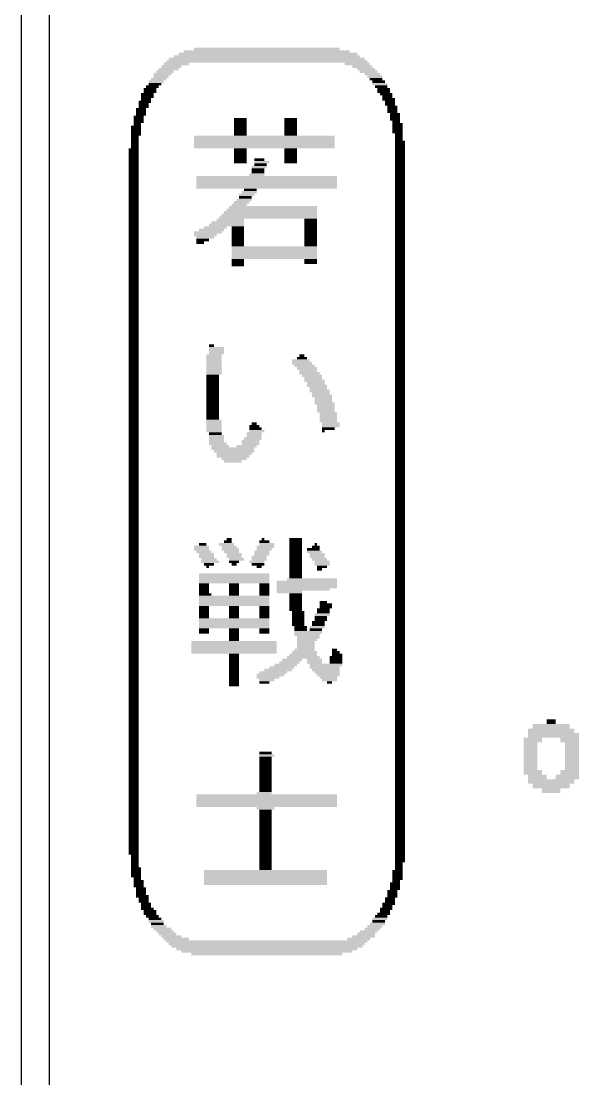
# Model space of a CAD drawing. Extents: x 0 to 67, y -11.6 to 82.9.
# Drawn here: x 0 to 6.76, y 44.19 to 57.02 of the extents above; entities that cross this region are included whole.
import ezdxf

# ---------------------------------------------------------------- set-up
doc = ezdxf.new("R2010")
doc.units = 0
for name, color, linetype in [('20', 30, 'CONTINUOUS'), ('21', 253, 'CONTINUOUS'), ('51', 253, 'CONTINUOUS')]:
    doc.layers.add(name, color=color, linetype=linetype)

# ---------------------------------------------------------------- blocks, each defined once
blk = doc.blocks.new('RECT')
blk.add_solid([(-0.5, -0.5), (0.5, -0.5), (-0.5, 0.5), (0.5, 0.5)])

msp = doc.modelspace()

# ---------------------------------------------------------------- linework, layer by layer
at = {"layer": '20'}
msp.add_line((0, 70), (0, 0), dxfattribs=at)
at = {"layer": '51'}
msp.add_line((0.34, 69.52), (0.34, 4.27), dxfattribs=at)

# ---------------------------------------------------------------- block references
at = {"layer": '21'}
for p, xscale, yscale in [((2.9785, 56.6803), 1.7678, 0.0305), ((2.9785, 56.5584), 2.3774, 0.0305), ((2.9785, 56.5889), 2.2555, 0.0305), ((2.9937, 56.6193), 2.1641, 0.0305), ((2.9785, 56.6498), 2.0117, 0.0305), ((1.7897, 56.4365), 0.2438, 0.0305), ((1.8202, 56.4669), 0.2438, 0.0305), ((1.8812, 56.4974), 0.3048, 0.0305), ((2.9785, 56.5279), 2.4384, 0.0305), ((4.0757, 56.4974), 0.3048, 0.0305), ((4.1367, 56.4669), 0.2438, 0.0305), ((4.1824, 56.4365), 0.2134, 0.0305), ((1.6373, 56.2841), 0.1829, 0.0305), ((1.6678, 56.3145), 0.1829, 0.0305), ((1.7135, 56.3755), 0.2134, 0.0305), ((1.6983, 56.345), 0.1829, 0.0305), ((1.744, 56.406), 0.2134, 0.0305), ((4.2129, 56.406), 0.2134, 0.0305), ((4.2586, 56.3755), 0.1829, 0.0305), ((4.2891, 56.345), 0.1829, 0.0305), ((4.3043, 56.3145), 0.1524, 0.0305), ((4.3348, 56.2841), 0.1524, 0.0305), ((1.5611, 56.1926), 0.1524, 0.0305), ((1.5611, 56.1621), 0.1524, 0.0305), ((1.5916, 56.2231), 0.1524, 0.0305), ((1.6221, 56.2536), 0.1524, 0.0305), ((4.3501, 56.2536), 0.1829, 0.0305), ((4.3653, 56.2231), 0.1524, 0.0305), ((4.3958, 56.1926), 0.1524, 0.0305), ((4.3958, 56.1621), 0.1524, 0.0305), ((1.5002, 56.0402), 0.1524, 0.0305), ((1.5307, 56.1317), 0.1524, 0.0305), ((1.5307, 56.1012), 0.1524, 0.0305), ((1.5154, 56.0707), 0.1219, 0.0305), ((4.4263, 56.1317), 0.1524, 0.0305), ((4.4415, 56.1012), 0.1219, 0.0305), ((4.4567, 56.0707), 0.1524, 0.0305), ((4.472, 56.0402), 0.1219, 0.0305), ((1.4545, 55.9488), 0.1219, 0.0305), ((1.4545, 55.9183), 0.1219, 0.0305), ((1.4849, 56.0097), 0.1219, 0.0305), ((1.4849, 55.9793), 0.1219, 0.0305), ((4.472, 56.0097), 0.1219, 0.0305), ((4.5025, 55.9793), 0.1219, 0.0305), ((4.5025, 55.9488), 0.1219, 0.0305), ((4.5025, 55.9183), 0.1219, 0.0305), ((1.424, 55.8573), 0.1219, 0.0305), ((1.424, 55.8269), 0.1219, 0.0305), ((1.424, 55.7964), 0.1219, 0.0305), ((1.4087, 55.7659), 0.0914, 0.0305), ((1.4545, 55.8878), 0.1219, 0.0305), ((2.6584, 55.8269), 0.1524, 0.0305), ((2.6584, 55.7964), 0.1524, 0.0305), ((2.6584, 55.7659), 0.1524, 0.0305), ((3.268, 55.8269), 0.1524, 0.0305), ((3.268, 55.7964), 0.1524, 0.0305), ((3.268, 55.7659), 0.1524, 0.0305), ((4.5329, 55.8878), 0.1219, 0.0305), ((4.5329, 55.8573), 0.1219, 0.0305), ((4.5329, 55.8269), 0.1219, 0.0305), ((4.5634, 55.7659), 0.1219, 0.0305), ((4.5482, 55.7964), 0.0914, 0.0305), ((1.3935, 55.7354), 0.1219, 0.0305), ((1.3935, 55.7049), 0.1219, 0.0305), ((1.3935, 55.6745), 0.1219, 0.0305), ((1.3935, 55.644), 0.1219, 0.0305), ((2.6584, 55.7354), 0.1524, 0.0305), ((2.6584, 55.7049), 0.1524, 0.0305), ((2.6584, 55.6745), 0.1524, 0.0305), ((2.6584, 55.644), 0.1524, 0.0305), ((3.268, 55.7354), 0.1524, 0.0305), ((3.268, 55.7049), 0.1524, 0.0305), ((3.268, 55.6745), 0.1524, 0.0305), ((3.268, 55.644), 0.1524, 0.0305), ((4.5634, 55.7354), 0.1219, 0.0305), ((4.5634, 55.7049), 0.1219, 0.0305), ((4.5634, 55.6745), 0.1219, 0.0305), ((4.5787, 55.644), 0.0914, 0.0305), ((1.3782, 55.6135), 0.0914, 0.0305), ((1.3782, 55.583), 0.0914, 0.0305), ((1.3782, 55.5525), 0.0914, 0.0305), ((1.3782, 55.5221), 0.0914, 0.0305), ((2.948, 55.6135), 1.7069, 0.0305), ((2.948, 55.583), 1.7069, 0.0305), ((2.948, 55.5525), 1.7069, 0.0305), ((2.948, 55.5221), 1.7069, 0.0305), ((4.5939, 55.5525), 0.1219, 0.0305), ((4.5939, 55.5221), 0.1219, 0.0305), ((4.5787, 55.6135), 0.0914, 0.0305), ((4.5787, 55.583), 0.0914, 0.0305), ((1.363, 55.4611), 0.1219, 0.0305), ((1.363, 55.4306), 0.1219, 0.0305), ((1.363, 55.4001), 0.1219, 0.0305), ((1.3782, 55.4916), 0.0914, 0.0305), ((2.948, 55.4916), 1.7069, 0.0305), ((2.6584, 55.4611), 0.1524, 0.0305), ((2.6584, 55.4306), 0.1524, 0.0305), ((2.6584, 55.4001), 0.1524, 0.0305), ((3.268, 55.4611), 0.1524, 0.0305), ((3.268, 55.4306), 0.1524, 0.0305), ((3.268, 55.4001), 0.1524, 0.0305), ((4.5939, 55.4916), 0.1219, 0.0305), ((4.5939, 55.4611), 0.1219, 0.0305), ((4.5939, 55.4306), 0.1219, 0.0305), ((4.5939, 55.4001), 0.1219, 0.0305), ((1.363, 55.3697), 0.1219, 0.0305), ((1.363, 55.3392), 0.1219, 0.0305), ((1.363, 55.3087), 0.1219, 0.0305), ((1.363, 55.2782), 0.1219, 0.0305), ((2.6584, 55.3697), 0.1524, 0.0305), ((2.6584, 55.3392), 0.1524, 0.0305), ((2.6584, 55.3087), 0.1524, 0.0305), ((2.887, 55.3392), 0.1219, 0.0305), ((2.9175, 55.3087), 0.1829, 0.0305), ((2.9022, 55.2782), 0.1524, 0.0305), ((3.268, 55.3697), 0.1524, 0.0305), ((3.268, 55.3392), 0.1524, 0.0305), ((3.268, 55.3087), 0.1524, 0.0305), ((4.5939, 55.3697), 0.1219, 0.0305), ((4.5939, 55.3392), 0.1219, 0.0305), ((4.5939, 55.3087), 0.1219, 0.0305), ((4.5939, 55.2782), 0.1219, 0.0305), ((1.363, 55.2477), 0.1219, 0.0305), ((1.363, 55.2173), 0.1219, 0.0305), ((1.363, 55.1868), 0.1219, 0.0305), ((1.363, 55.1563), 0.1219, 0.0305), ((1.363, 55.1258), 0.1219, 0.0305), ((2.9785, 55.1258), 1.7069, 0.0305), ((2.8565, 55.1563), 0.1829, 0.0305), ((2.887, 55.2477), 0.1829, 0.0305), ((2.8718, 55.2173), 0.1524, 0.0305), ((2.8718, 55.1868), 0.1524, 0.0305), ((4.5939, 55.2477), 0.1219, 0.0305), ((4.5939, 55.2173), 0.1219, 0.0305), ((4.5939, 55.1868), 0.1219, 0.0305), ((4.5939, 55.1563), 0.1219, 0.0305), ((4.5939, 55.1258), 0.1219, 0.0305), ((1.363, 55.0953), 0.1219, 0.0305), ((1.363, 55.0649), 0.1219, 0.0305), ((1.363, 55.0344), 0.1219, 0.0305), ((1.363, 55.0039), 0.1219, 0.0305), ((2.9785, 55.0953), 1.7069, 0.0305), ((2.9785, 55.0649), 1.7069, 0.0305), ((2.9785, 55.0344), 1.7069, 0.0305), ((2.9785, 55.0039), 1.7069, 0.0305), ((4.5939, 55.0953), 0.1219, 0.0305), ((4.5939, 55.0649), 0.1219, 0.0305), ((4.5939, 55.0344), 0.1219, 0.0305), ((4.5939, 55.0039), 0.1219, 0.0305), ((1.363, 54.9734), 0.1219, 0.0305), ((1.363, 54.9429), 0.1219, 0.0305), ((1.363, 54.9125), 0.1219, 0.0305), ((1.363, 54.882), 0.1219, 0.0305), ((2.7346, 54.9125), 0.1829, 0.0305), ((2.7194, 54.882), 0.1524, 0.0305), ((2.7651, 54.9429), 0.1829, 0.0305), ((2.7803, 54.9734), 0.1524, 0.0305), ((4.5939, 54.9734), 0.1219, 0.0305), ((4.5939, 54.9429), 0.1219, 0.0305), ((4.5939, 54.9125), 0.1219, 0.0305), ((4.5939, 54.882), 0.1219, 0.0305), ((1.363, 54.8515), 0.1219, 0.0305), ((1.363, 54.821), 0.1219, 0.0305), ((1.363, 54.7905), 0.1219, 0.0305), ((1.363, 54.7601), 0.1219, 0.0305), ((3.0547, 54.7601), 1.0668, 0.0305), ((2.6432, 54.7905), 0.1829, 0.0305), ((2.6737, 54.821), 0.1829, 0.0305), ((2.7041, 54.8515), 0.1829, 0.0305), ((4.5939, 54.8515), 0.1219, 0.0305), ((4.5939, 54.821), 0.1219, 0.0305), ((4.5939, 54.7905), 0.1219, 0.0305), ((4.5939, 54.7601), 0.1219, 0.0305), ((1.363, 54.7296), 0.1219, 0.0305), ((1.363, 54.6991), 0.1219, 0.0305), ((1.363, 54.6686), 0.1219, 0.0305), ((1.363, 54.6381), 0.1219, 0.0305), ((2.9937, 54.6381), 1.1887, 0.0305), ((3.0089, 54.6686), 1.1582, 0.0305), ((3.0242, 54.6991), 1.1278, 0.0305), ((3.0394, 54.7296), 1.0973, 0.0305), ((4.5939, 54.7296), 0.1219, 0.0305), ((4.5939, 54.6991), 0.1219, 0.0305), ((4.5939, 54.6686), 0.1219, 0.0305), ((4.5939, 54.6381), 0.1219, 0.0305), ((1.363, 54.6077), 0.1219, 0.0305), ((1.363, 54.5772), 0.1219, 0.0305), ((1.363, 54.5467), 0.1219, 0.0305), ((1.363, 54.5162), 0.1219, 0.0305), ((1.363, 54.4857), 0.1219, 0.0305), ((2.3079, 54.4857), 0.3048, 0.0305), ((2.3536, 54.5162), 0.2743, 0.0305), ((2.4908, 54.5467), 0.4267, 0.0305), ((2.506, 54.5772), 0.3962, 0.0305), ((2.5365, 54.6077), 0.3353, 0.0305), ((2.6279, 54.5162), 0.1524, 0.0305), ((2.6279, 54.4857), 0.1524, 0.0305), ((3.5119, 54.6077), 0.1524, 0.0305), ((3.5119, 54.5772), 0.1524, 0.0305), ((3.5119, 54.5467), 0.1524, 0.0305), ((3.5119, 54.5162), 0.1524, 0.0305), ((3.5119, 54.4857), 0.1524, 0.0305), ((4.5939, 54.6077), 0.1219, 0.0305), ((4.5939, 54.5772), 0.1219, 0.0305), ((4.5939, 54.5467), 0.1219, 0.0305), ((4.5939, 54.5162), 0.1219, 0.0305), ((4.5939, 54.4857), 0.1219, 0.0305), ((1.363, 54.4553), 0.1219, 0.0305), ((1.363, 54.4248), 0.1219, 0.0305), ((1.363, 54.3943), 0.1219, 0.0305), ((1.363, 54.3638), 0.1219, 0.0305), ((2.2622, 54.4553), 0.3353, 0.0305), ((2.2317, 54.4248), 0.2743, 0.0305), ((2.2317, 54.3943), 0.2134, 0.0305), ((2.2012, 54.3638), 0.1524, 0.0305), ((2.6279, 54.4553), 0.1524, 0.0305), ((2.6279, 54.4248), 0.1524, 0.0305), ((2.6279, 54.3943), 0.1524, 0.0305), ((2.6279, 54.3638), 0.1524, 0.0305), ((3.5119, 54.4553), 0.1524, 0.0305), ((3.5119, 54.4248), 0.1524, 0.0305), ((3.5119, 54.3943), 0.1524, 0.0305), ((3.5119, 54.3638), 0.1524, 0.0305), ((4.5939, 54.4553), 0.1219, 0.0305), ((4.5939, 54.4248), 0.1219, 0.0305), ((4.5939, 54.3943), 0.1219, 0.0305), ((4.5939, 54.3638), 0.1219, 0.0305), ((1.363, 54.3333), 0.1219, 0.0305), ((1.363, 54.3029), 0.1219, 0.0305), ((1.363, 54.2724), 0.1219, 0.0305), ((1.363, 54.2419), 0.1219, 0.0305), ((2.1707, 54.3333), 0.0914, 0.0305), ((2.6279, 54.3333), 0.1524, 0.0305), ((2.6279, 54.3029), 0.1524, 0.0305), ((3.0699, 54.2724), 1.0363, 0.0305), ((3.0699, 54.2419), 1.0363, 0.0305), ((3.5119, 54.3333), 0.1524, 0.0305), ((3.5119, 54.3029), 0.1524, 0.0305), ((4.5939, 54.3333), 0.1219, 0.0305), ((4.5939, 54.3029), 0.1219, 0.0305), ((4.5939, 54.2724), 0.1219, 0.0305), ((4.5939, 54.2419), 0.1219, 0.0305), ((1.363, 54.2114), 0.1219, 0.0305), ((1.363, 54.1809), 0.1219, 0.0305), ((1.363, 54.1505), 0.1219, 0.0305), ((1.363, 54.12), 0.1219, 0.0305), ((2.6279, 54.12), 0.1524, 0.0305), ((3.0699, 54.2114), 1.0363, 0.0305), ((3.0699, 54.1809), 1.0363, 0.0305), ((3.0699, 54.1505), 1.0363, 0.0305), ((3.5119, 54.12), 0.1524, 0.0305), ((4.5939, 54.2114), 0.1219, 0.0305), ((4.5939, 54.1809), 0.1219, 0.0305), ((4.5939, 54.1505), 0.1219, 0.0305), ((4.5939, 54.12), 0.1219, 0.0305), ((1.363, 54.0895), 0.1219, 0.0305), ((1.363, 54.059), 0.1219, 0.0305), ((1.363, 54.0285), 0.1219, 0.0305), ((1.363, 53.9981), 0.1219, 0.0305), ((2.6279, 54.0895), 0.1524, 0.0305), ((2.6279, 54.059), 0.1524, 0.0305), ((3.5119, 54.0895), 0.1524, 0.0305), ((4.5939, 54.0895), 0.1219, 0.0305), ((4.5939, 54.059), 0.1219, 0.0305), ((4.5939, 54.0285), 0.1219, 0.0305), ((4.5939, 53.9981), 0.1219, 0.0305), ((1.363, 53.9676), 0.1219, 0.0305), ((1.363, 53.9371), 0.1219, 0.0305), ((1.363, 53.9066), 0.1219, 0.0305), ((1.363, 53.8761), 0.1219, 0.0305), ((1.363, 53.8457), 0.1219, 0.0305), ((4.5939, 53.9676), 0.1219, 0.0305), ((4.5939, 53.9371), 0.1219, 0.0305), ((4.5939, 53.9066), 0.1219, 0.0305), ((4.5939, 53.8761), 0.1219, 0.0305), ((4.5939, 53.8457), 0.1219, 0.0305), ((1.363, 53.8152), 0.1219, 0.0305), ((1.363, 53.7847), 0.1219, 0.0305), ((1.363, 53.7542), 0.1219, 0.0305), ((1.363, 53.7237), 0.1219, 0.0305), ((4.5939, 53.8152), 0.1219, 0.0305), ((4.5939, 53.7847), 0.1219, 0.0305), ((4.5939, 53.7542), 0.1219, 0.0305), ((4.5939, 53.7237), 0.1219, 0.0305), ((1.363, 53.6933), 0.1219, 0.0305), ((1.363, 53.6628), 0.1219, 0.0305), ((1.363, 53.6323), 0.1219, 0.0305), ((1.363, 53.6018), 0.1219, 0.0305), ((4.5939, 53.6933), 0.1219, 0.0305), ((4.5939, 53.6628), 0.1219, 0.0305), ((4.5939, 53.6323), 0.1219, 0.0305), ((4.5939, 53.6018), 0.1219, 0.0305), ((1.363, 53.5713), 0.1219, 0.0305), ((1.363, 53.5409), 0.1219, 0.0305), ((1.363, 53.5104), 0.1219, 0.0305), ((1.363, 53.4799), 0.1219, 0.0305), ((4.5939, 53.5713), 0.1219, 0.0305), ((4.5939, 53.5409), 0.1219, 0.0305), ((4.5939, 53.5104), 0.1219, 0.0305), ((4.5939, 53.4799), 0.1219, 0.0305), ((1.363, 53.4494), 0.1219, 0.0305), ((1.363, 53.4189), 0.1219, 0.0305), ((1.363, 53.3885), 0.1219, 0.0305), ((1.363, 53.358), 0.1219, 0.0305), ((4.5939, 53.4494), 0.1219, 0.0305), ((4.5939, 53.4189), 0.1219, 0.0305), ((4.5939, 53.3885), 0.1219, 0.0305), ((4.5939, 53.358), 0.1219, 0.0305), ((1.363, 53.3275), 0.1219, 0.0305), ((1.363, 53.297), 0.1219, 0.0305), ((1.363, 53.2665), 0.1219, 0.0305), ((1.363, 53.2361), 0.1219, 0.0305), ((1.363, 53.2056), 0.1219, 0.0305), ((4.5939, 53.3275), 0.1219, 0.0305), ((4.5939, 53.297), 0.1219, 0.0305), ((4.5939, 53.2665), 0.1219, 0.0305), ((4.5939, 53.2361), 0.1219, 0.0305), ((4.5939, 53.2056), 0.1219, 0.0305), ((1.363, 53.1751), 0.1219, 0.0305), ((1.363, 53.1446), 0.1219, 0.0305), ((1.363, 53.1141), 0.1219, 0.0305), ((1.363, 53.0837), 0.1219, 0.0305), ((2.3079, 53.0837), 0.061, 0.0305), ((4.5939, 53.1751), 0.1219, 0.0305), ((4.5939, 53.1446), 0.1219, 0.0305), ((4.5939, 53.1141), 0.1219, 0.0305), ((4.5939, 53.0837), 0.1219, 0.0305), ((1.363, 53.0532), 0.1219, 0.0305), ((1.363, 53.0227), 0.1219, 0.0305), ((1.363, 52.9922), 0.1219, 0.0305), ((1.363, 52.9617), 0.1219, 0.0305), ((2.3384, 52.9617), 0.1829, 0.0305), ((2.3689, 53.0532), 0.1829, 0.0305), ((2.3689, 53.0227), 0.1829, 0.0305), ((2.3689, 52.9922), 0.1829, 0.0305), ((3.4052, 52.9617), 0.061, 0.0305), ((4.5939, 53.0532), 0.1219, 0.0305), ((4.5939, 53.0227), 0.1219, 0.0305), ((4.5939, 52.9922), 0.1219, 0.0305), ((4.5939, 52.9617), 0.1219, 0.0305), ((1.363, 52.9313), 0.1219, 0.0305), ((1.363, 52.9008), 0.1219, 0.0305), ((1.363, 52.8703), 0.1219, 0.0305), ((1.363, 52.8398), 0.1219, 0.0305), ((2.3384, 52.9313), 0.1829, 0.0305), ((2.3384, 52.9008), 0.1829, 0.0305), ((2.3384, 52.8703), 0.1829, 0.0305), ((2.3384, 52.8398), 0.1829, 0.0305), ((3.3899, 52.9008), 0.2134, 0.0305), ((3.4052, 52.8703), 0.2438, 0.0305), ((3.4357, 52.8398), 0.2438, 0.0305), ((3.4052, 52.9313), 0.1219, 0.0305), ((4.5939, 52.9313), 0.1219, 0.0305), ((4.5939, 52.9008), 0.1219, 0.0305), ((4.5939, 52.8703), 0.1219, 0.0305), ((4.5939, 52.8398), 0.1219, 0.0305), ((1.363, 52.8093), 0.1219, 0.0305), ((1.363, 52.7789), 0.1219, 0.0305), ((1.363, 52.7484), 0.1219, 0.0305), ((1.363, 52.7179), 0.1219, 0.0305), ((2.3231, 52.7179), 0.1524, 0.0305), ((2.3384, 52.8093), 0.1829, 0.0305), ((2.3384, 52.7789), 0.1829, 0.0305), ((2.3384, 52.7484), 0.1829, 0.0305), ((3.4661, 52.8093), 0.2438, 0.0305), ((3.4814, 52.7789), 0.2134, 0.0305), ((3.4966, 52.7484), 0.2438, 0.0305), ((3.5271, 52.7179), 0.2438, 0.0305), ((4.5939, 52.8093), 0.1219, 0.0305), ((4.5939, 52.7789), 0.1219, 0.0305), ((4.5939, 52.7484), 0.1219, 0.0305), ((4.5939, 52.7179), 0.1219, 0.0305), ((1.363, 52.6874), 0.1219, 0.0305), ((1.363, 52.6569), 0.1219, 0.0305), ((1.363, 52.6265), 0.1219, 0.0305), ((1.363, 52.596), 0.1219, 0.0305), ((1.363, 52.5655), 0.1219, 0.0305), ((2.3231, 52.6874), 0.1524, 0.0305), ((2.3231, 52.6569), 0.1524, 0.0305), ((2.3231, 52.6265), 0.1524, 0.0305), ((2.3231, 52.596), 0.1524, 0.0305), ((2.3231, 52.5655), 0.1524, 0.0305), ((3.5423, 52.6874), 0.2134, 0.0305), ((3.5576, 52.6569), 0.2438, 0.0305), ((3.5728, 52.6265), 0.2134, 0.0305), ((3.588, 52.596), 0.2438, 0.0305), ((3.6033, 52.5655), 0.2134, 0.0305), ((4.5939, 52.6874), 0.1219, 0.0305), ((4.5939, 52.6569), 0.1219, 0.0305), ((4.5939, 52.6265), 0.1219, 0.0305), ((4.5939, 52.596), 0.1219, 0.0305), ((4.5939, 52.5655), 0.1219, 0.0305), ((1.363, 52.535), 0.1219, 0.0305), ((1.363, 52.5045), 0.1219, 0.0305), ((1.363, 52.4741), 0.1219, 0.0305), ((1.363, 52.4436), 0.1219, 0.0305), ((2.3231, 52.535), 0.1524, 0.0305), ((2.3231, 52.5045), 0.1524, 0.0305), ((2.3231, 52.4741), 0.1524, 0.0305), ((2.3231, 52.4436), 0.1524, 0.0305), ((3.6185, 52.535), 0.2438, 0.0305), ((3.6338, 52.5045), 0.2134, 0.0305), ((3.649, 52.4741), 0.2438, 0.0305), ((3.6643, 52.4436), 0.2134, 0.0305), ((4.5939, 52.535), 0.1219, 0.0305), ((4.5939, 52.5045), 0.1219, 0.0305), ((4.5939, 52.4741), 0.1219, 0.0305), ((4.5939, 52.4436), 0.1219, 0.0305), ((1.363, 52.4131), 0.1219, 0.0305), ((1.363, 52.3826), 0.1219, 0.0305), ((1.363, 52.3521), 0.1219, 0.0305), ((1.363, 52.3217), 0.1219, 0.0305), ((2.3231, 52.4131), 0.1524, 0.0305), ((2.3231, 52.3826), 0.1524, 0.0305), ((2.3231, 52.3521), 0.1524, 0.0305), ((2.3231, 52.3217), 0.1524, 0.0305), ((3.6643, 52.4131), 0.2134, 0.0305), ((3.6795, 52.3826), 0.2438, 0.0305), ((3.6947, 52.3521), 0.2134, 0.0305), ((3.6947, 52.3217), 0.2134, 0.0305), ((4.5939, 52.4131), 0.1219, 0.0305), ((4.5939, 52.3826), 0.1219, 0.0305), ((4.5939, 52.3521), 0.1219, 0.0305), ((4.5939, 52.3217), 0.1219, 0.0305), ((1.363, 52.2912), 0.1219, 0.0305), ((1.363, 52.2607), 0.1219, 0.0305), ((1.363, 52.2302), 0.1219, 0.0305), ((1.363, 52.1997), 0.1219, 0.0305), ((2.3231, 52.2912), 0.1524, 0.0305), ((2.3231, 52.2607), 0.1524, 0.0305), ((2.3231, 52.2302), 0.1524, 0.0305), ((2.3231, 52.1997), 0.1524, 0.0305), ((3.6947, 52.2912), 0.2134, 0.0305), ((3.7252, 52.2607), 0.2134, 0.0305), ((3.7252, 52.2302), 0.2134, 0.0305), ((3.7252, 52.1997), 0.2134, 0.0305), ((4.5939, 52.2912), 0.1219, 0.0305), ((4.5939, 52.2607), 0.1219, 0.0305), ((4.5939, 52.2302), 0.1219, 0.0305), ((4.5939, 52.1997), 0.1219, 0.0305), ((1.363, 52.1693), 0.1219, 0.0305), ((1.363, 52.1388), 0.1219, 0.0305), ((1.363, 52.1083), 0.1219, 0.0305), ((1.363, 52.0778), 0.1219, 0.0305), ((1.363, 52.0473), 0.1219, 0.0305), ((2.3384, 52.1693), 0.1829, 0.0305), ((2.3384, 52.1388), 0.1829, 0.0305), ((2.3384, 52.1083), 0.1829, 0.0305), ((2.3384, 52.0778), 0.1829, 0.0305), ((2.3384, 52.0473), 0.1829, 0.0305), ((2.826, 52.1083), 0.1219, 0.0305), ((2.8413, 52.0778), 0.1524, 0.0305), ((2.8565, 52.0473), 0.1829, 0.0305), ((2.826, 52.1388), 0.061, 0.0305), ((3.7252, 52.1693), 0.2134, 0.0305), ((3.7557, 52.1388), 0.2134, 0.0305), ((3.7557, 52.1083), 0.2134, 0.0305), ((3.7252, 52.0778), 0.1524, 0.0305), ((3.6643, 52.0473), 0.0305, 0.0305), ((4.5939, 52.1693), 0.1219, 0.0305), ((4.5939, 52.1388), 0.1219, 0.0305), ((4.5939, 52.1083), 0.1219, 0.0305), ((4.5939, 52.0778), 0.1219, 0.0305), ((4.5939, 52.0473), 0.1219, 0.0305), ((1.363, 52.0169), 0.1219, 0.0305), ((1.363, 51.9864), 0.1219, 0.0305), ((1.363, 51.9559), 0.1219, 0.0305), ((1.363, 51.9254), 0.1219, 0.0305), ((2.3536, 52.0169), 0.1524, 0.0305), ((2.3689, 51.9864), 0.1829, 0.0305), ((2.3689, 51.9559), 0.1829, 0.0305), ((2.3689, 51.9254), 0.1829, 0.0305), ((2.7803, 51.9254), 0.2134, 0.0305), ((2.8108, 51.9559), 0.2134, 0.0305), ((2.826, 52.0169), 0.1829, 0.0305), ((2.826, 51.9864), 0.1829, 0.0305), ((4.5939, 52.0169), 0.1219, 0.0305), ((4.5939, 51.9864), 0.1219, 0.0305), ((4.5939, 51.9559), 0.1219, 0.0305), ((4.5939, 51.9254), 0.1219, 0.0305), ((1.363, 51.8949), 0.1219, 0.0305), ((1.363, 51.8645), 0.1219, 0.0305), ((1.363, 51.834), 0.1219, 0.0305), ((1.363, 51.8035), 0.1219, 0.0305), ((2.3841, 51.8949), 0.2134, 0.0305), ((2.4146, 51.8645), 0.2134, 0.0305), ((2.567, 51.834), 0.5182, 0.0305), ((2.5822, 51.8035), 0.4877, 0.0305), ((2.7346, 51.8645), 0.2438, 0.0305), ((2.7803, 51.8949), 0.2134, 0.0305), ((4.5939, 51.8949), 0.1219, 0.0305), ((4.5939, 51.8645), 0.1219, 0.0305), ((4.5939, 51.834), 0.1219, 0.0305), ((4.5939, 51.8035), 0.1219, 0.0305), ((1.363, 51.773), 0.1219, 0.0305), ((1.363, 51.7425), 0.1219, 0.0305), ((1.363, 51.7121), 0.1219, 0.0305), ((1.363, 51.6816), 0.1219, 0.0305), ((2.5822, 51.773), 0.4267, 0.0305), ((2.567, 51.7425), 0.3962, 0.0305), ((2.5822, 51.7121), 0.3048, 0.0305), ((2.567, 51.6816), 0.2134, 0.0305), ((4.5939, 51.773), 0.1219, 0.0305), ((4.5939, 51.7425), 0.1219, 0.0305), ((4.5939, 51.7121), 0.1219, 0.0305), ((4.5939, 51.6816), 0.1219, 0.0305), ((1.363, 51.6511), 0.1219, 0.0305), ((1.363, 51.6206), 0.1219, 0.0305), ((1.363, 51.5901), 0.1219, 0.0305), ((1.363, 51.5597), 0.1219, 0.0305), ((4.5939, 51.6511), 0.1219, 0.0305), ((4.5939, 51.6206), 0.1219, 0.0305), ((4.5939, 51.5901), 0.1219, 0.0305), ((4.5939, 51.5597), 0.1219, 0.0305), ((1.363, 51.5292), 0.1219, 0.0305), ((1.363, 51.4987), 0.1219, 0.0305), ((1.363, 51.4682), 0.1219, 0.0305), ((1.363, 51.4377), 0.1219, 0.0305), ((1.363, 51.4073), 0.1219, 0.0305), ((4.5939, 51.5292), 0.1219, 0.0305), ((4.5939, 51.4987), 0.1219, 0.0305), ((4.5939, 51.4682), 0.1219, 0.0305), ((4.5939, 51.4377), 0.1219, 0.0305), ((4.5939, 51.4073), 0.1219, 0.0305), ((1.363, 51.3768), 0.1219, 0.0305), ((1.363, 51.3463), 0.1219, 0.0305), ((1.363, 51.3158), 0.1219, 0.0305), ((1.363, 51.2853), 0.1219, 0.0305), ((4.5939, 51.3768), 0.1219, 0.0305), ((4.5939, 51.3463), 0.1219, 0.0305), ((4.5939, 51.3158), 0.1219, 0.0305), ((4.5939, 51.2853), 0.1219, 0.0305), ((1.363, 51.2549), 0.1219, 0.0305), ((1.363, 51.2244), 0.1219, 0.0305), ((1.363, 51.1939), 0.1219, 0.0305), ((1.363, 51.1634), 0.1219, 0.0305), ((4.5939, 51.2549), 0.1219, 0.0305), ((4.5939, 51.2244), 0.1219, 0.0305), ((4.5939, 51.1939), 0.1219, 0.0305), ((4.5939, 51.1634), 0.1219, 0.0305), ((1.363, 51.1329), 0.1219, 0.0305), ((1.363, 51.1025), 0.1219, 0.0305), ((1.363, 51.072), 0.1219, 0.0305), ((1.363, 51.0415), 0.1219, 0.0305), ((4.5939, 51.1329), 0.1219, 0.0305), ((4.5939, 51.1025), 0.1219, 0.0305), ((4.5939, 51.072), 0.1219, 0.0305), ((4.5939, 51.0415), 0.1219, 0.0305), ((1.363, 51.011), 0.1219, 0.0305), ((1.363, 50.9805), 0.1219, 0.0305), ((1.363, 50.9501), 0.1219, 0.0305), ((1.363, 50.9196), 0.1219, 0.0305), ((4.5939, 51.011), 0.1219, 0.0305), ((4.5939, 50.9805), 0.1219, 0.0305), ((4.5939, 50.9501), 0.1219, 0.0305), ((4.5939, 50.9196), 0.1219, 0.0305), ((1.363, 50.8891), 0.1219, 0.0305), ((1.363, 50.8586), 0.1219, 0.0305), ((1.363, 50.8281), 0.1219, 0.0305), ((1.363, 50.7977), 0.1219, 0.0305), ((1.363, 50.7672), 0.1219, 0.0305), ((4.5939, 50.8891), 0.1219, 0.0305), ((4.5939, 50.8586), 0.1219, 0.0305), ((4.5939, 50.8281), 0.1219, 0.0305), ((4.5939, 50.7977), 0.1219, 0.0305), ((4.5939, 50.7672), 0.1219, 0.0305), ((1.363, 50.7367), 0.1219, 0.0305), ((1.363, 50.7062), 0.1219, 0.0305), ((1.363, 50.6757), 0.1219, 0.0305), ((1.363, 50.6453), 0.1219, 0.0305), ((2.186, 50.6453), 0.1829, 0.0305), ((2.2012, 50.6757), 0.0914, 0.0305), ((2.4908, 50.6757), 0.1829, 0.0305), ((2.5213, 50.6453), 0.1829, 0.0305), ((2.506, 50.7062), 0.0914, 0.0305), ((2.5213, 50.7367), 0.061, 0.0305), ((2.9632, 50.6453), 0.2134, 0.0305), ((2.948, 50.7062), 0.1219, 0.0305), ((2.9785, 50.6757), 0.1829, 0.0305), ((2.9327, 50.7367), 0.0305, 0.0305), ((3.329, 50.7367), 0.1524, 0.0305), ((3.329, 50.7062), 0.1524, 0.0305), ((3.329, 50.6757), 0.1524, 0.0305), ((3.329, 50.6453), 0.1524, 0.0305), ((3.5728, 50.6453), 0.0914, 0.0305), ((3.5728, 50.6757), 0.0305, 0.0305), ((4.5939, 50.7367), 0.1219, 0.0305), ((4.5939, 50.7062), 0.1219, 0.0305), ((4.5939, 50.6757), 0.1219, 0.0305), ((4.5939, 50.6453), 0.1219, 0.0305), ((1.363, 50.6148), 0.1219, 0.0305), ((1.363, 50.5843), 0.1219, 0.0305), ((1.363, 50.5538), 0.1219, 0.0305), ((1.363, 50.5233), 0.1219, 0.0305), ((2.186, 50.6148), 0.1829, 0.0305), ((2.2165, 50.5843), 0.1829, 0.0305), ((2.2469, 50.5538), 0.1829, 0.0305), ((2.2469, 50.5233), 0.1829, 0.0305), ((2.5365, 50.6148), 0.2134, 0.0305), ((2.5517, 50.5843), 0.1829, 0.0305), ((2.5822, 50.5538), 0.1829, 0.0305), ((2.5822, 50.5233), 0.1829, 0.0305), ((2.887, 50.5233), 0.1829, 0.0305), ((2.9175, 50.5843), 0.1829, 0.0305), ((2.9175, 50.5538), 0.1829, 0.0305), ((2.948, 50.6148), 0.1829, 0.0305), ((3.329, 50.6148), 0.1524, 0.0305), ((3.329, 50.5843), 0.1524, 0.0305), ((3.329, 50.5538), 0.1524, 0.0305), ((3.329, 50.5233), 0.1524, 0.0305), ((3.5423, 50.6148), 0.1524, 0.0305), ((3.5576, 50.5843), 0.1829, 0.0305), ((3.588, 50.5538), 0.1829, 0.0305), ((3.588, 50.5233), 0.1829, 0.0305), ((4.5939, 50.6148), 0.1219, 0.0305), ((4.5939, 50.5843), 0.1219, 0.0305), ((4.5939, 50.5538), 0.1219, 0.0305), ((4.5939, 50.5233), 0.1219, 0.0305), ((1.363, 50.4929), 0.1219, 0.0305), ((1.363, 50.4624), 0.1219, 0.0305), ((1.363, 50.4319), 0.1219, 0.0305), ((1.363, 50.4014), 0.1219, 0.0305), ((2.2774, 50.4929), 0.1829, 0.0305), ((2.2927, 50.4624), 0.2134, 0.0305), ((2.2774, 50.4319), 0.1219, 0.0305), ((2.2622, 50.4014), 0.0305, 0.0305), ((2.6127, 50.4929), 0.1829, 0.0305), ((2.5822, 50.4624), 0.1219, 0.0305), ((2.5822, 50.4319), 0.061, 0.0305), ((2.8565, 50.4624), 0.1829, 0.0305), ((2.887, 50.4929), 0.1829, 0.0305), ((2.8718, 50.4319), 0.1524, 0.0305), ((2.887, 50.4014), 0.061, 0.0305), ((3.329, 50.4929), 0.1524, 0.0305), ((3.329, 50.4624), 0.1524, 0.0305), ((3.329, 50.4319), 0.1524, 0.0305), ((3.329, 50.4014), 0.1524, 0.0305), ((3.6185, 50.4929), 0.1829, 0.0305), ((3.649, 50.4624), 0.1829, 0.0305), ((3.649, 50.4319), 0.1829, 0.0305), ((3.649, 50.4014), 0.1219, 0.0305), ((4.5939, 50.4929), 0.1219, 0.0305), ((4.5939, 50.4624), 0.1219, 0.0305), ((4.5939, 50.4319), 0.1219, 0.0305), ((4.5939, 50.4014), 0.1219, 0.0305), ((1.363, 50.3709), 0.1219, 0.0305), ((1.363, 50.3405), 0.1219, 0.0305), ((1.363, 50.31), 0.1219, 0.0305), ((1.363, 50.2795), 0.1219, 0.0305), ((2.5822, 50.31), 0.8534, 0.0305), ((2.5822, 50.2795), 0.8534, 0.0305), ((3.329, 50.3709), 0.1524, 0.0305), ((3.329, 50.3405), 0.1524, 0.0305), ((3.329, 50.31), 0.1524, 0.0305), ((3.329, 50.2795), 0.1524, 0.0305), ((3.6185, 50.3709), 0.061, 0.0305), ((4.5939, 50.3709), 0.1219, 0.0305), ((4.5939, 50.3405), 0.1219, 0.0305), ((4.5939, 50.31), 0.1219, 0.0305), ((4.5939, 50.2795), 0.1219, 0.0305), ((1.363, 50.249), 0.1219, 0.0305), ((1.363, 50.2185), 0.1219, 0.0305), ((1.363, 50.1881), 0.1219, 0.0305), ((1.363, 50.1576), 0.1219, 0.0305), ((1.363, 50.1271), 0.1219, 0.0305), ((2.5822, 50.249), 0.8534, 0.0305), ((2.5822, 50.2185), 0.8534, 0.0305), ((2.2165, 50.1881), 0.1219, 0.0305), ((2.2165, 50.1576), 0.1219, 0.0305), ((2.2165, 50.1271), 0.1219, 0.0305), ((2.5822, 50.1881), 0.1219, 0.0305), ((2.5822, 50.1576), 0.1219, 0.0305), ((2.5822, 50.1271), 0.1219, 0.0305), ((2.948, 50.1881), 0.1219, 0.0305), ((2.948, 50.1576), 0.1219, 0.0305), ((2.948, 50.1271), 0.1219, 0.0305), ((3.4661, 50.2185), 0.7315, 0.0305), ((3.4661, 50.1881), 0.7315, 0.0305), ((3.4661, 50.1576), 0.7315, 0.0305), ((3.4204, 50.1271), 0.6401, 0.0305), ((3.5271, 50.249), 0.6096, 0.0305), ((4.5939, 50.249), 0.1219, 0.0305), ((4.5939, 50.2185), 0.1219, 0.0305), ((4.5939, 50.1881), 0.1219, 0.0305), ((4.5939, 50.1576), 0.1219, 0.0305), ((4.5939, 50.1271), 0.1219, 0.0305), ((1.363, 50.0966), 0.1219, 0.0305), ((1.363, 50.0661), 0.1219, 0.0305), ((1.363, 50.0357), 0.1219, 0.0305), ((1.363, 50.0052), 0.1219, 0.0305), ((2.2165, 50.0966), 0.1219, 0.0305), ((2.2317, 50.0661), 0.1524, 0.0305), ((2.5822, 50.0357), 0.8534, 0.0305), ((2.5822, 50.0052), 0.8534, 0.0305), ((2.5822, 50.0966), 0.1219, 0.0305), ((2.5822, 50.0661), 0.1219, 0.0305), ((2.948, 50.0966), 0.1219, 0.0305), ((2.948, 50.0661), 0.1219, 0.0305), ((3.2528, 50.0966), 0.3048, 0.0305), ((3.329, 50.0661), 0.1524, 0.0305), ((3.329, 50.0357), 0.1524, 0.0305), ((3.329, 50.0052), 0.1524, 0.0305), ((4.5939, 50.0966), 0.1219, 0.0305), ((4.5939, 50.0661), 0.1219, 0.0305), ((4.5939, 50.0357), 0.1219, 0.0305), ((4.5939, 50.0052), 0.1219, 0.0305), ((1.363, 49.9747), 0.1219, 0.0305), ((1.363, 49.9442), 0.1219, 0.0305), ((1.363, 49.9137), 0.1219, 0.0305), ((1.363, 49.8833), 0.1219, 0.0305), ((2.5822, 49.9747), 0.8534, 0.0305), ((2.5822, 49.9442), 0.8534, 0.0305), ((2.2165, 49.9137), 0.1219, 0.0305), ((2.2165, 49.8833), 0.1219, 0.0305), ((2.5822, 49.9137), 0.1219, 0.0305), ((2.5822, 49.8833), 0.1219, 0.0305), ((2.948, 49.9137), 0.1219, 0.0305), ((2.948, 49.8833), 0.1219, 0.0305), ((3.329, 49.9747), 0.1524, 0.0305), ((3.329, 49.9442), 0.1524, 0.0305), ((3.329, 49.9137), 0.1524, 0.0305), ((3.329, 49.8833), 0.1524, 0.0305), ((3.6643, 49.8833), 0.1524, 0.0305), ((3.6947, 49.9442), 0.1524, 0.0305), ((3.6947, 49.9137), 0.1524, 0.0305), ((3.6643, 49.9747), 0.0914, 0.0305), ((4.5939, 49.9747), 0.1219, 0.0305), ((4.5939, 49.9442), 0.1219, 0.0305), ((4.5939, 49.9137), 0.1219, 0.0305), ((4.5939, 49.8833), 0.1219, 0.0305), ((1.363, 49.8528), 0.1219, 0.0305), ((1.363, 49.8223), 0.1219, 0.0305), ((1.363, 49.7918), 0.1219, 0.0305), ((1.363, 49.7613), 0.1219, 0.0305), ((2.2165, 49.8528), 0.1219, 0.0305), ((2.2165, 49.8223), 0.1219, 0.0305), ((2.2165, 49.7918), 0.1219, 0.0305), ((2.5822, 49.7613), 0.8534, 0.0305), ((2.5822, 49.8528), 0.1219, 0.0305), ((2.5822, 49.8223), 0.1219, 0.0305), ((2.5822, 49.7918), 0.1219, 0.0305), ((2.948, 49.8528), 0.1219, 0.0305), ((2.948, 49.8223), 0.1219, 0.0305), ((2.948, 49.7918), 0.1219, 0.0305), ((3.3595, 49.8528), 0.1524, 0.0305), ((3.3595, 49.8223), 0.1524, 0.0305), ((3.3595, 49.7918), 0.1524, 0.0305), ((3.3595, 49.7613), 0.1524, 0.0305), ((3.649, 49.8223), 0.1829, 0.0305), ((3.6338, 49.7918), 0.1524, 0.0305), ((3.6338, 49.7613), 0.1524, 0.0305), ((3.6643, 49.8528), 0.1524, 0.0305), ((4.5939, 49.8528), 0.1219, 0.0305), ((4.5939, 49.8223), 0.1219, 0.0305), ((4.5939, 49.7918), 0.1219, 0.0305), ((4.5939, 49.7613), 0.1219, 0.0305), ((1.363, 49.7309), 0.1219, 0.0305), ((1.363, 49.7004), 0.1219, 0.0305), ((1.363, 49.6699), 0.1219, 0.0305), ((1.363, 49.6394), 0.1219, 0.0305), ((2.5822, 49.7309), 0.8534, 0.0305), ((2.5822, 49.7004), 0.8534, 0.0305), ((2.5822, 49.6699), 0.8534, 0.0305), ((2.2165, 49.6394), 0.1219, 0.0305), ((2.5822, 49.6394), 0.1219, 0.0305), ((2.948, 49.6394), 0.1219, 0.0305), ((3.3595, 49.7309), 0.1524, 0.0305), ((3.3595, 49.7004), 0.1524, 0.0305), ((3.3899, 49.6699), 0.1524, 0.0305), ((3.3899, 49.6394), 0.1524, 0.0305), ((3.588, 49.6699), 0.1829, 0.0305), ((3.5728, 49.6394), 0.1524, 0.0305), ((3.6033, 49.7309), 0.1524, 0.0305), ((3.6033, 49.7004), 0.1524, 0.0305), ((4.5939, 49.7309), 0.1219, 0.0305), ((4.5939, 49.7004), 0.1219, 0.0305), ((4.5939, 49.6699), 0.1219, 0.0305), ((4.5939, 49.6394), 0.1219, 0.0305), ((1.363, 49.6089), 0.1219, 0.0305), ((1.363, 49.5785), 0.1219, 0.0305), ((1.363, 49.548), 0.1219, 0.0305), ((1.363, 49.5175), 0.1219, 0.0305), ((1.363, 49.487), 0.1219, 0.0305), ((2.5822, 49.487), 1.0363, 0.0305), ((2.2165, 49.6089), 0.1219, 0.0305), ((2.5822, 49.6089), 0.1219, 0.0305), ((2.5822, 49.5785), 0.1219, 0.0305), ((2.5822, 49.548), 0.1219, 0.0305), ((2.5822, 49.5175), 0.1219, 0.0305), ((2.948, 49.6089), 0.1219, 0.0305), ((3.4814, 49.6089), 0.3353, 0.0305), ((3.4661, 49.5785), 0.3048, 0.0305), ((3.4814, 49.548), 0.2743, 0.0305), ((3.4661, 49.5175), 0.2438, 0.0305), ((3.4509, 49.487), 0.2134, 0.0305), ((4.5939, 49.6089), 0.1219, 0.0305), ((4.5939, 49.5785), 0.1219, 0.0305), ((4.5939, 49.548), 0.1219, 0.0305), ((4.5939, 49.5175), 0.1219, 0.0305), ((4.5939, 49.487), 0.1219, 0.0305), ((1.363, 49.4565), 0.1219, 0.0305), ((1.363, 49.4261), 0.1219, 0.0305), ((1.363, 49.3956), 0.1219, 0.0305), ((1.363, 49.3651), 0.1219, 0.0305), ((2.5822, 49.4565), 1.0363, 0.0305), ((2.5822, 49.4261), 1.0363, 0.0305), ((2.5822, 49.3956), 1.0363, 0.0305), ((2.5822, 49.3651), 1.0363, 0.0305), ((3.4357, 49.3651), 0.3048, 0.0305), ((3.4357, 49.3956), 0.2438, 0.0305), ((3.4509, 49.4565), 0.2134, 0.0305), ((3.4509, 49.4261), 0.2134, 0.0305), ((3.8014, 49.3956), 0.061, 0.0305), ((3.8167, 49.3651), 0.0914, 0.0305), ((4.5939, 49.4565), 0.1219, 0.0305), ((4.5939, 49.4261), 0.1219, 0.0305), ((4.5939, 49.3956), 0.1219, 0.0305), ((4.5939, 49.3651), 0.1219, 0.0305), ((1.363, 49.3346), 0.1219, 0.0305), ((1.363, 49.3041), 0.1219, 0.0305), ((1.363, 49.2737), 0.1219, 0.0305), ((1.363, 49.2432), 0.1219, 0.0305), ((2.5822, 49.3346), 0.1219, 0.0305), ((2.5822, 49.3041), 0.1219, 0.0305), ((2.5822, 49.2737), 0.1219, 0.0305), ((2.5822, 49.2432), 0.1219, 0.0305), ((3.2528, 49.2432), 0.2438, 0.0305), ((3.2833, 49.2737), 0.2438, 0.0305), ((3.4204, 49.3041), 0.3962, 0.0305), ((3.4204, 49.3346), 0.3353, 0.0305), ((3.5576, 49.2737), 0.1829, 0.0305), ((3.5576, 49.2432), 0.1829, 0.0305), ((3.8167, 49.3041), 0.1524, 0.0305), ((3.8167, 49.2737), 0.1524, 0.0305), ((3.8167, 49.2432), 0.1524, 0.0305), ((3.8319, 49.3346), 0.1219, 0.0305), ((4.5939, 49.3346), 0.1219, 0.0305), ((4.5939, 49.3041), 0.1219, 0.0305), ((4.5939, 49.2737), 0.1219, 0.0305), ((4.5939, 49.2432), 0.1219, 0.0305), ((1.363, 49.2127), 0.1219, 0.0305), ((1.363, 49.1822), 0.1219, 0.0305), ((1.363, 49.1517), 0.1219, 0.0305), ((1.363, 49.1213), 0.1219, 0.0305), ((2.5822, 49.2127), 0.1219, 0.0305), ((2.5822, 49.1822), 0.1219, 0.0305), ((2.5822, 49.1517), 0.1219, 0.0305), ((2.5822, 49.1213), 0.1219, 0.0305), ((3.0547, 49.1213), 0.3353, 0.0305), ((3.1156, 49.1517), 0.3353, 0.0305), ((3.1613, 49.1822), 0.3048, 0.0305), ((3.2071, 49.2127), 0.2743, 0.0305), ((3.6947, 49.2127), 0.3962, 0.0305), ((3.6795, 49.1822), 0.3658, 0.0305), ((3.6947, 49.1517), 0.3353, 0.0305), ((3.71, 49.1213), 0.3048, 0.0305), ((4.5939, 49.2127), 0.1219, 0.0305), ((4.5939, 49.1822), 0.1219, 0.0305), ((4.5939, 49.1517), 0.1219, 0.0305), ((4.5939, 49.1213), 0.1219, 0.0305), ((1.363, 49.0908), 0.1219, 0.0305), ((1.363, 49.0603), 0.1219, 0.0305), ((1.363, 49.0298), 0.1219, 0.0305), ((1.363, 48.9993), 0.1219, 0.0305), ((1.363, 48.9689), 0.1219, 0.0305), ((2.5822, 49.0908), 0.1219, 0.0305), ((2.5822, 49.0603), 0.1219, 0.0305), ((2.5822, 49.0298), 0.1219, 0.0305), ((2.5822, 48.9993), 0.1219, 0.0305), ((2.5822, 48.9689), 0.1219, 0.0305), ((3.0242, 49.0908), 0.3353, 0.0305), ((2.9937, 49.0603), 0.2743, 0.0305), ((2.9785, 49.0298), 0.1829, 0.0305), ((2.948, 48.9993), 0.1219, 0.0305), ((3.7252, 49.0908), 0.2743, 0.0305), ((3.7252, 49.0603), 0.2134, 0.0305), ((3.7405, 49.0298), 0.1829, 0.0305), ((3.7405, 48.9993), 0.061, 0.0305), ((4.5939, 49.0908), 0.1219, 0.0305), ((4.5939, 49.0603), 0.1219, 0.0305), ((4.5939, 49.0298), 0.1219, 0.0305), ((4.5939, 48.9993), 0.1219, 0.0305), ((4.5939, 48.9689), 0.1219, 0.0305), ((1.363, 48.9384), 0.1219, 0.0305), ((1.363, 48.9079), 0.1219, 0.0305), ((1.363, 48.8774), 0.1219, 0.0305), ((1.363, 48.8469), 0.1219, 0.0305), ((4.5939, 48.9384), 0.1219, 0.0305), ((4.5939, 48.9079), 0.1219, 0.0305), ((4.5939, 48.8774), 0.1219, 0.0305), ((4.5939, 48.8469), 0.1219, 0.0305), ((1.363, 48.8165), 0.1219, 0.0305), ((1.363, 48.786), 0.1219, 0.0305), ((1.363, 48.7555), 0.1219, 0.0305), ((1.363, 48.725), 0.1219, 0.0305), ((4.5939, 48.8165), 0.1219, 0.0305), ((4.5939, 48.786), 0.1219, 0.0305), ((4.5939, 48.7555), 0.1219, 0.0305), ((4.5939, 48.725), 0.1219, 0.0305), ((1.363, 48.6945), 0.1219, 0.0305), ((1.363, 48.6641), 0.1219, 0.0305), ((1.363, 48.6336), 0.1219, 0.0305), ((1.363, 48.6031), 0.1219, 0.0305), ((4.5939, 48.6945), 0.1219, 0.0305), ((4.5939, 48.6641), 0.1219, 0.0305), ((4.5939, 48.6336), 0.1219, 0.0305), ((4.5939, 48.6031), 0.1219, 0.0305), ((1.363, 48.5726), 0.1219, 0.0305), ((1.363, 48.5421), 0.1219, 0.0305), ((1.363, 48.5117), 0.1219, 0.0305), ((1.363, 48.4812), 0.1219, 0.0305), ((4.5939, 48.5726), 0.1219, 0.0305), ((4.5939, 48.5421), 0.1219, 0.0305), ((4.5939, 48.5117), 0.1219, 0.0305), ((4.5939, 48.4812), 0.1219, 0.0305), ((6.4273, 48.4701), 0.447, 0.0559), ((6.4273, 48.5259), 0.1118, 0.0559), ((1.363, 48.4507), 0.1219, 0.0305), ((1.363, 48.4202), 0.1219, 0.0305), ((1.363, 48.3897), 0.1219, 0.0305), ((1.363, 48.3593), 0.1219, 0.0305), ((1.363, 48.3288), 0.1219, 0.0305), ((4.5939, 48.4507), 0.1219, 0.0305), ((4.5939, 48.4202), 0.1219, 0.0305), ((4.5939, 48.3897), 0.1219, 0.0305), ((4.5939, 48.3593), 0.1219, 0.0305), ((4.5939, 48.3288), 0.1219, 0.0305), ((6.4273, 48.4142), 0.5588, 0.0559), ((6.4553, 48.3583), 0.6147, 0.0559), ((1.363, 48.2983), 0.1219, 0.0305), ((1.363, 48.2678), 0.1219, 0.0305), ((1.363, 48.2373), 0.1219, 0.0305), ((1.363, 48.2069), 0.1219, 0.0305), ((4.5939, 48.2983), 0.1219, 0.0305), ((4.5939, 48.2678), 0.1219, 0.0305), ((4.5939, 48.2373), 0.1219, 0.0305), ((4.5939, 48.2069), 0.1219, 0.0305), ((6.2038, 48.3024), 0.2235, 0.0559), ((6.1759, 48.2465), 0.1676, 0.0559), ((6.1759, 48.1907), 0.1676, 0.0559), ((6.6509, 48.3024), 0.2235, 0.0559), ((6.6788, 48.2465), 0.1676, 0.0559), ((6.6788, 48.1907), 0.1676, 0.0559), ((1.363, 48.1764), 0.1219, 0.0305), ((1.363, 48.1459), 0.1219, 0.0305), ((1.363, 48.1154), 0.1219, 0.0305), ((1.363, 48.0849), 0.1219, 0.0305), ((2.9632, 48.1459), 0.1524, 0.0305), ((2.9785, 48.1154), 0.1829, 0.0305), ((2.9632, 48.0849), 0.1524, 0.0305), ((4.5939, 48.1764), 0.1219, 0.0305), ((4.5939, 48.1459), 0.1219, 0.0305), ((4.5939, 48.1154), 0.1219, 0.0305), ((4.5939, 48.0849), 0.1219, 0.0305), ((6.1759, 48.1348), 0.1676, 0.0559), ((6.1759, 48.0789), 0.1676, 0.0559), ((6.6788, 48.1348), 0.1676, 0.0559), ((6.6788, 48.0789), 0.1676, 0.0559), ((1.363, 48.0545), 0.1219, 0.0305), ((1.363, 48.024), 0.1219, 0.0305), ((1.363, 47.9935), 0.1219, 0.0305), ((1.363, 47.963), 0.1219, 0.0305), ((2.9632, 48.0545), 0.1524, 0.0305), ((2.9632, 48.024), 0.1524, 0.0305), ((2.9632, 47.9935), 0.1524, 0.0305), ((2.9632, 47.963), 0.1524, 0.0305), ((4.5939, 48.0545), 0.1219, 0.0305), ((4.5939, 48.024), 0.1219, 0.0305), ((4.5939, 47.9935), 0.1219, 0.0305), ((4.5939, 47.963), 0.1219, 0.0305), ((6.1759, 48.023), 0.1676, 0.0559), ((6.1759, 47.9671), 0.1676, 0.0559), ((6.6788, 48.023), 0.1676, 0.0559), ((6.6788, 47.9671), 0.1676, 0.0559), ((1.363, 47.9325), 0.1219, 0.0305), ((1.363, 47.9021), 0.1219, 0.0305), ((1.363, 47.8716), 0.1219, 0.0305), ((1.363, 47.8411), 0.1219, 0.0305), ((2.9632, 47.9325), 0.1524, 0.0305), ((2.9632, 47.9021), 0.1524, 0.0305), ((2.9632, 47.8716), 0.1524, 0.0305), ((2.9632, 47.8411), 0.1524, 0.0305), ((4.5939, 47.9325), 0.1219, 0.0305), ((4.5939, 47.9021), 0.1219, 0.0305), ((4.5939, 47.8716), 0.1219, 0.0305), ((4.5939, 47.8411), 0.1219, 0.0305), ((6.2038, 47.9113), 0.2235, 0.0559), ((6.2597, 47.8554), 0.2235, 0.0559), ((6.6229, 47.8554), 0.2794, 0.0559), ((6.6509, 47.9113), 0.2235, 0.0559), ((1.363, 47.8106), 0.1219, 0.0305), ((1.363, 47.7801), 0.1219, 0.0305), ((1.363, 47.7497), 0.1219, 0.0305), ((1.363, 47.7192), 0.1219, 0.0305), ((1.363, 47.6887), 0.1219, 0.0305), ((2.9632, 47.8106), 0.1524, 0.0305), ((2.9632, 47.7801), 0.1524, 0.0305), ((2.9632, 47.7497), 0.1524, 0.0305), ((2.9632, 47.7192), 0.1524, 0.0305), ((2.9632, 47.6887), 0.1524, 0.0305), ((4.5939, 47.8106), 0.1219, 0.0305), ((4.5939, 47.7801), 0.1219, 0.0305), ((4.5939, 47.7497), 0.1219, 0.0305), ((4.5939, 47.7192), 0.1219, 0.0305), ((4.5939, 47.6887), 0.1219, 0.0305), ((6.4273, 47.7995), 0.5588, 0.0559), ((6.4273, 47.7436), 0.447, 0.0559), ((6.4273, 47.6877), 0.2235, 0.0559), ((1.363, 47.6582), 0.1219, 0.0305), ((1.363, 47.6277), 0.1219, 0.0305), ((1.363, 47.5973), 0.1219, 0.0305), ((1.363, 47.5668), 0.1219, 0.0305), ((2.9785, 47.6277), 1.7069, 0.0305), ((2.9785, 47.5973), 1.7069, 0.0305), ((2.9785, 47.5668), 1.7069, 0.0305), ((2.948, 47.6582), 0.1829, 0.0305), ((4.5939, 47.6582), 0.1219, 0.0305), ((4.5939, 47.6277), 0.1219, 0.0305), ((4.5939, 47.5973), 0.1219, 0.0305), ((4.5939, 47.5668), 0.1219, 0.0305), ((1.363, 47.5363), 0.1219, 0.0305), ((1.363, 47.5058), 0.1219, 0.0305), ((1.363, 47.4753), 0.1219, 0.0305), ((1.363, 47.4449), 0.1219, 0.0305), ((2.9785, 47.5363), 1.7069, 0.0305), ((2.9785, 47.5058), 1.7069, 0.0305), ((2.9632, 47.4753), 0.2134, 0.0305), ((2.9632, 47.4449), 0.1524, 0.0305), ((4.5939, 47.5363), 0.1219, 0.0305), ((4.5939, 47.5058), 0.1219, 0.0305), ((4.5939, 47.4753), 0.1219, 0.0305), ((4.5939, 47.4449), 0.1219, 0.0305), ((1.363, 47.4144), 0.1219, 0.0305), ((1.363, 47.3839), 0.1219, 0.0305), ((1.363, 47.3534), 0.1219, 0.0305), ((1.363, 47.3229), 0.1219, 0.0305), ((2.9632, 47.4144), 0.1524, 0.0305), ((2.9632, 47.3839), 0.1524, 0.0305), ((2.9632, 47.3534), 0.1524, 0.0305), ((2.9632, 47.3229), 0.1524, 0.0305), ((4.5939, 47.4144), 0.1219, 0.0305), ((4.5939, 47.3839), 0.1219, 0.0305), ((4.5939, 47.3534), 0.1219, 0.0305), ((4.5939, 47.3229), 0.1219, 0.0305), ((1.363, 47.2925), 0.1219, 0.0305), ((1.363, 47.262), 0.1219, 0.0305), ((1.363, 47.2315), 0.1219, 0.0305), ((1.363, 47.201), 0.1219, 0.0305), ((2.9632, 47.2925), 0.1524, 0.0305), ((2.9632, 47.262), 0.1524, 0.0305), ((2.9632, 47.2315), 0.1524, 0.0305), ((2.9632, 47.201), 0.1524, 0.0305), ((4.5939, 47.2925), 0.1219, 0.0305), ((4.5939, 47.262), 0.1219, 0.0305), ((4.5939, 47.2315), 0.1219, 0.0305), ((4.5939, 47.201), 0.1219, 0.0305), ((1.363, 47.1705), 0.1219, 0.0305), ((1.363, 47.1401), 0.1219, 0.0305), ((1.363, 47.1096), 0.1219, 0.0305), ((1.363, 47.0791), 0.1219, 0.0305), ((1.363, 47.0486), 0.1219, 0.0305), ((2.9632, 47.1705), 0.1524, 0.0305), ((2.9632, 47.1401), 0.1524, 0.0305), ((2.9632, 47.1096), 0.1524, 0.0305), ((2.9632, 47.0791), 0.1524, 0.0305), ((2.9632, 47.0486), 0.1524, 0.0305), ((4.5939, 47.1705), 0.1219, 0.0305), ((4.5939, 47.1401), 0.1219, 0.0305), ((4.5939, 47.1096), 0.1219, 0.0305), ((4.5939, 47.0791), 0.1219, 0.0305), ((4.5939, 47.0486), 0.1219, 0.0305), ((1.363, 47.0181), 0.1219, 0.0305), ((1.363, 46.9877), 0.1219, 0.0305), ((1.363, 46.9572), 0.1219, 0.0305), ((1.363, 46.9267), 0.1219, 0.0305), ((2.9632, 47.0181), 0.1524, 0.0305), ((2.9632, 46.9877), 0.1524, 0.0305), ((2.9632, 46.9572), 0.1524, 0.0305), ((2.9632, 46.9267), 0.1524, 0.0305), ((4.5939, 47.0181), 0.1219, 0.0305), ((4.5939, 46.9877), 0.1219, 0.0305), ((4.5939, 46.9572), 0.1219, 0.0305), ((4.5939, 46.9267), 0.1219, 0.0305), ((1.3782, 46.8962), 0.0914, 0.0305), ((1.3782, 46.8657), 0.0914, 0.0305), ((1.3782, 46.8353), 0.0914, 0.0305), ((1.3782, 46.8048), 0.0914, 0.0305), ((2.9632, 46.8962), 0.1524, 0.0305), ((2.9632, 46.8657), 0.1524, 0.0305), ((2.9632, 46.8353), 0.1524, 0.0305), ((2.9632, 46.8048), 0.1524, 0.0305), ((4.5939, 46.8962), 0.1219, 0.0305), ((4.5939, 46.8657), 0.1219, 0.0305), ((4.5939, 46.8353), 0.1219, 0.0305), ((4.5787, 46.8048), 0.0914, 0.0305), ((1.3782, 46.7743), 0.0914, 0.0305), ((1.3935, 46.7438), 0.1219, 0.0305), ((1.3935, 46.7133), 0.1219, 0.0305), ((1.3935, 46.6829), 0.1219, 0.0305), ((2.9632, 46.7133), 1.4935, 0.0305), ((2.9632, 46.6829), 1.4935, 0.0305), ((2.9632, 46.7743), 0.1524, 0.0305), ((2.9632, 46.7438), 0.1524, 0.0305), ((4.5634, 46.7133), 0.1219, 0.0305), ((4.5634, 46.6829), 0.1219, 0.0305), ((4.5787, 46.7743), 0.0914, 0.0305), ((4.5787, 46.7438), 0.0914, 0.0305), ((1.3935, 46.6524), 0.1219, 0.0305), ((1.4087, 46.6219), 0.0914, 0.0305), ((1.424, 46.5914), 0.1219, 0.0305), ((1.424, 46.5609), 0.1219, 0.0305), ((2.9632, 46.6524), 1.4935, 0.0305), ((2.9632, 46.6219), 1.4935, 0.0305), ((2.9632, 46.5914), 1.4935, 0.0305), ((2.9632, 46.5609), 1.4935, 0.0305), ((4.5329, 46.5609), 0.1219, 0.0305), ((4.5634, 46.6524), 0.1219, 0.0305), ((4.5634, 46.6219), 0.1219, 0.0305), ((4.5482, 46.5914), 0.0914, 0.0305), ((1.424, 46.5305), 0.1219, 0.0305), ((1.4545, 46.5), 0.1219, 0.0305), ((1.4545, 46.4695), 0.1219, 0.0305), ((1.4545, 46.439), 0.1219, 0.0305), ((1.4697, 46.4085), 0.1524, 0.0305), ((4.5025, 46.4695), 0.1219, 0.0305), ((4.5025, 46.439), 0.1219, 0.0305), ((4.5025, 46.4085), 0.1219, 0.0305), ((4.5329, 46.5305), 0.1219, 0.0305), ((4.5329, 46.5), 0.1219, 0.0305), ((1.4849, 46.3781), 0.1219, 0.0305), ((1.4849, 46.3476), 0.1219, 0.0305), ((1.5154, 46.3171), 0.1219, 0.0305), ((1.5154, 46.2866), 0.1219, 0.0305), ((4.4567, 46.3171), 0.1524, 0.0305), ((4.4415, 46.2866), 0.1219, 0.0305), ((4.472, 46.3781), 0.1219, 0.0305), ((4.472, 46.3476), 0.1219, 0.0305), ((1.5307, 46.2561), 0.1524, 0.0305), ((1.5611, 46.2257), 0.1524, 0.0305), ((1.5611, 46.1952), 0.1524, 0.0305), ((1.5916, 46.1647), 0.1524, 0.0305), ((4.3653, 46.1647), 0.1524, 0.0305), ((4.3958, 46.1952), 0.1524, 0.0305), ((4.411, 46.2257), 0.1219, 0.0305), ((4.4263, 46.2561), 0.1524, 0.0305), ((1.6373, 46.1037), 0.1829, 0.0305), ((1.6221, 46.1342), 0.1524, 0.0305), ((1.6678, 46.0428), 0.1829, 0.0305), ((1.6526, 46.0733), 0.1524, 0.0305), ((4.2891, 46.0428), 0.1829, 0.0305), ((4.3196, 46.0733), 0.1829, 0.0305), ((4.3348, 46.1037), 0.1524, 0.0305), ((4.3501, 46.1342), 0.1829, 0.0305), ((1.7135, 46.0123), 0.2134, 0.0305), ((1.744, 45.9818), 0.2134, 0.0305), ((1.7745, 45.9513), 0.2134, 0.0305), ((1.8202, 45.9209), 0.2438, 0.0305), ((4.1519, 45.9209), 0.2743, 0.0305), ((4.1824, 45.9513), 0.2134, 0.0305), ((4.2129, 45.9818), 0.2134, 0.0305), ((4.2586, 46.0123), 0.1829, 0.0305), ((1.8812, 45.8904), 0.3048, 0.0305), ((2.9785, 45.8599), 2.4384, 0.0305), ((2.9785, 45.8294), 2.3774, 0.0305), ((2.9785, 45.7989), 2.3165, 0.0305), ((2.9785, 45.7685), 2.1946, 0.0305), ((4.091, 45.8904), 0.2743, 0.0305), ((2.9785, 45.738), 2.0726, 0.0305), ((2.9785, 45.7075), 1.8288, 0.0305)]:
    msp.add_blockref('RECT', p, dxfattribs=dict(at, xscale=xscale, yscale=yscale))

doc.saveas('drawing.dxf')
